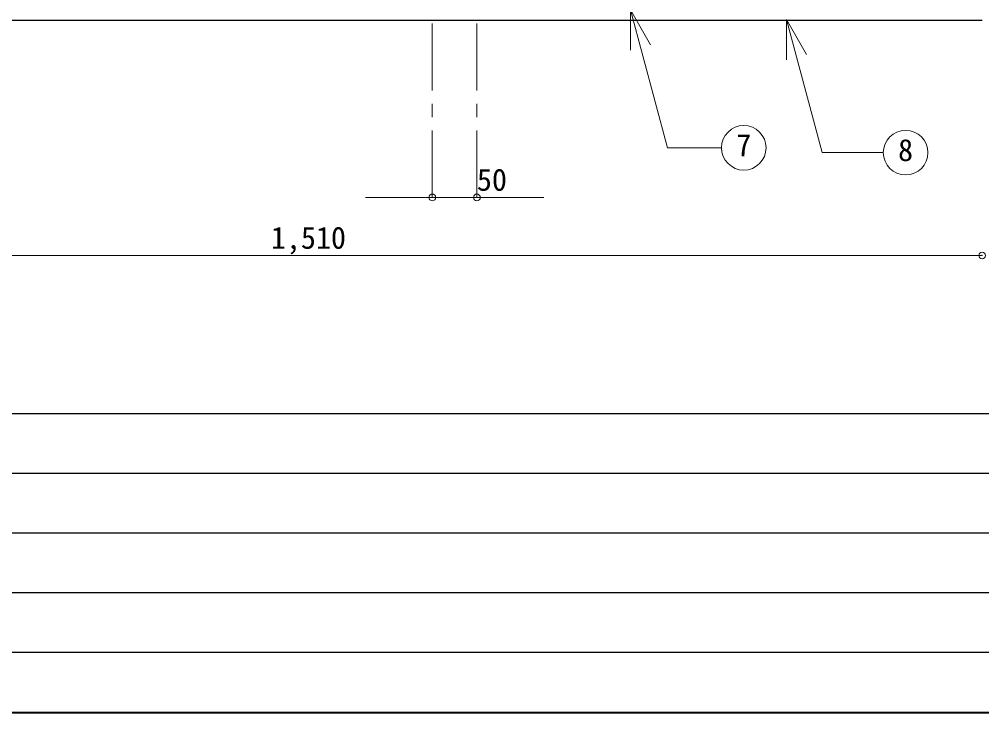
# Model space of a CAD drawing. Units: millimetres at full size, sheet at 1:15; details may follow other scales. Extents: x -3171 to 2904, y -2098 to 2117.
# Drawn here: x -1425 to -346, y -2098 to -1321 of the extents above; entities that cross this region are included whole.
import ezdxf
from ezdxf.enums import TextEntityAlignment as Align

# ---------------------------------------------------------------- set-up
doc = ezdxf.new("R2010")
doc.units = ezdxf.units.MM
doc.header["$LTSCALE"] = 15
doc.header["$PDMODE"] = 32
doc.header["$PDSIZE"] = 7.5
doc.linetypes.add('CHAIN1', pattern=[8, 5, -1, 1, -1])
doc.layers.add('0-0_ﾚｲﾔ1', color=4, linetype='Continuous', lineweight=9)
doc.styles.add('ＭＳ ゴシック', font='')
doc.styles.get('ＭＳ ゴシック').set_extended_font_data('MS Gothic')

msp = doc.modelspace()

# ---------------------------------------------------------------- linework, layer by layer
at = {"layer": '0-0_ﾚｲﾔ1', "linetype": 'CHAIN1'}
for p, q in [((-961.63, -1520.45), (-961.63, -1280.45)), ((-911.63, -1520.45), (-911.63, -1280.45))]:
    msp.add_line(p, q, dxfattribs=at)
at = {"layer": '0-0_ﾚｲﾔ1', "color": 7, "lineweight": 18}
for p, q in [((-739.54, -1310.4), (-717.04, -1349.37)), ((-739.54, -1310.4), (-739.54, -1355.4)), ((-739.54, -1310.4), (-698.15, -1464.88)), ((-564.7, -1321.14), (-542.2, -1360.11)), ((-564.7, -1321.14), (-564.7, -1366.14)), ((-564.7, -1321.14), (-524.74, -1470.28)), ((-637.48, -1464.88), (-698.15, -1464.88)), ((-456.14, -1470.28), (-524.74, -1470.28))]:
    msp.add_line(p, q, dxfattribs=at)
at = {"layer": '0-0_ﾚｲﾔ1', "color": 5, "lineweight": 25}
msp.add_line((-345.38, -1322.05), (-1855.38, -1322.05), dxfattribs=at)
at = {"layer": '0-0_ﾚｲﾔ1'}
for p, q in [((-836.63, -1520.45), (-1036.63, -1520.45)), ((-345.38, -1585.45), (-1855.38, -1585.45))]:
    msp.add_line(p, q, dxfattribs=at)
at = {"layer": '0-0_ﾚｲﾔ1', "color": 6, "lineweight": 25}
for p, q in [((-3103.38, -1762.6), (2836.62, -1762.6)), ((-1674.1, -1829.56), (-281.24, -1829.56)), ((-281.24, -1896.53), (-1674.1, -1896.53)), ((-281.24, -1963.49), (-1674.1, -1963.49)), ((2836.62, -2030.45), (-3103.38, -2030.45))]:
    msp.add_line(p, q, dxfattribs=at)
at = {"layer": '0-0_ﾚｲﾔ1', "color": 1, "lineweight": 40}
msp.add_line((2904.12, -2097.95), (-3170.88, -2097.95), dxfattribs=at)
at = {"layer": '0-0_ﾚｲﾔ1', "color": 7, "lineweight": 18}
for centre in [(-612.48, -1464.88), (-431.14, -1470.28)]:
    msp.add_circle(centre, 25, dxfattribs=at)
at = {"layer": '0-0_ﾚｲﾔ1', "color": 1}
for p in [(-961.63, -1520.45), (-911.63, -1520.45), (-345.38, -1585.45)]:
    msp.add_point(p, dxfattribs=at)

# ---------------------------------------------------------------- texts
at = {"layer": '0-0_ﾚｲﾔ1', "color": 7, "style": 'ＭＳ ゴシック'}
for s, p in [('7', (-620.91, -1481.76)), ('8', (-439.58, -1487.16)), ('50', (-911.63, -1520.45)), ('1,510', (-1142.57, -1585.45))]:
    msp.add_text(s, height=24.74, dxfattribs=at).set_placement(p, align=Align.BOTTOM_LEFT)

doc.saveas('drawing.dxf')
